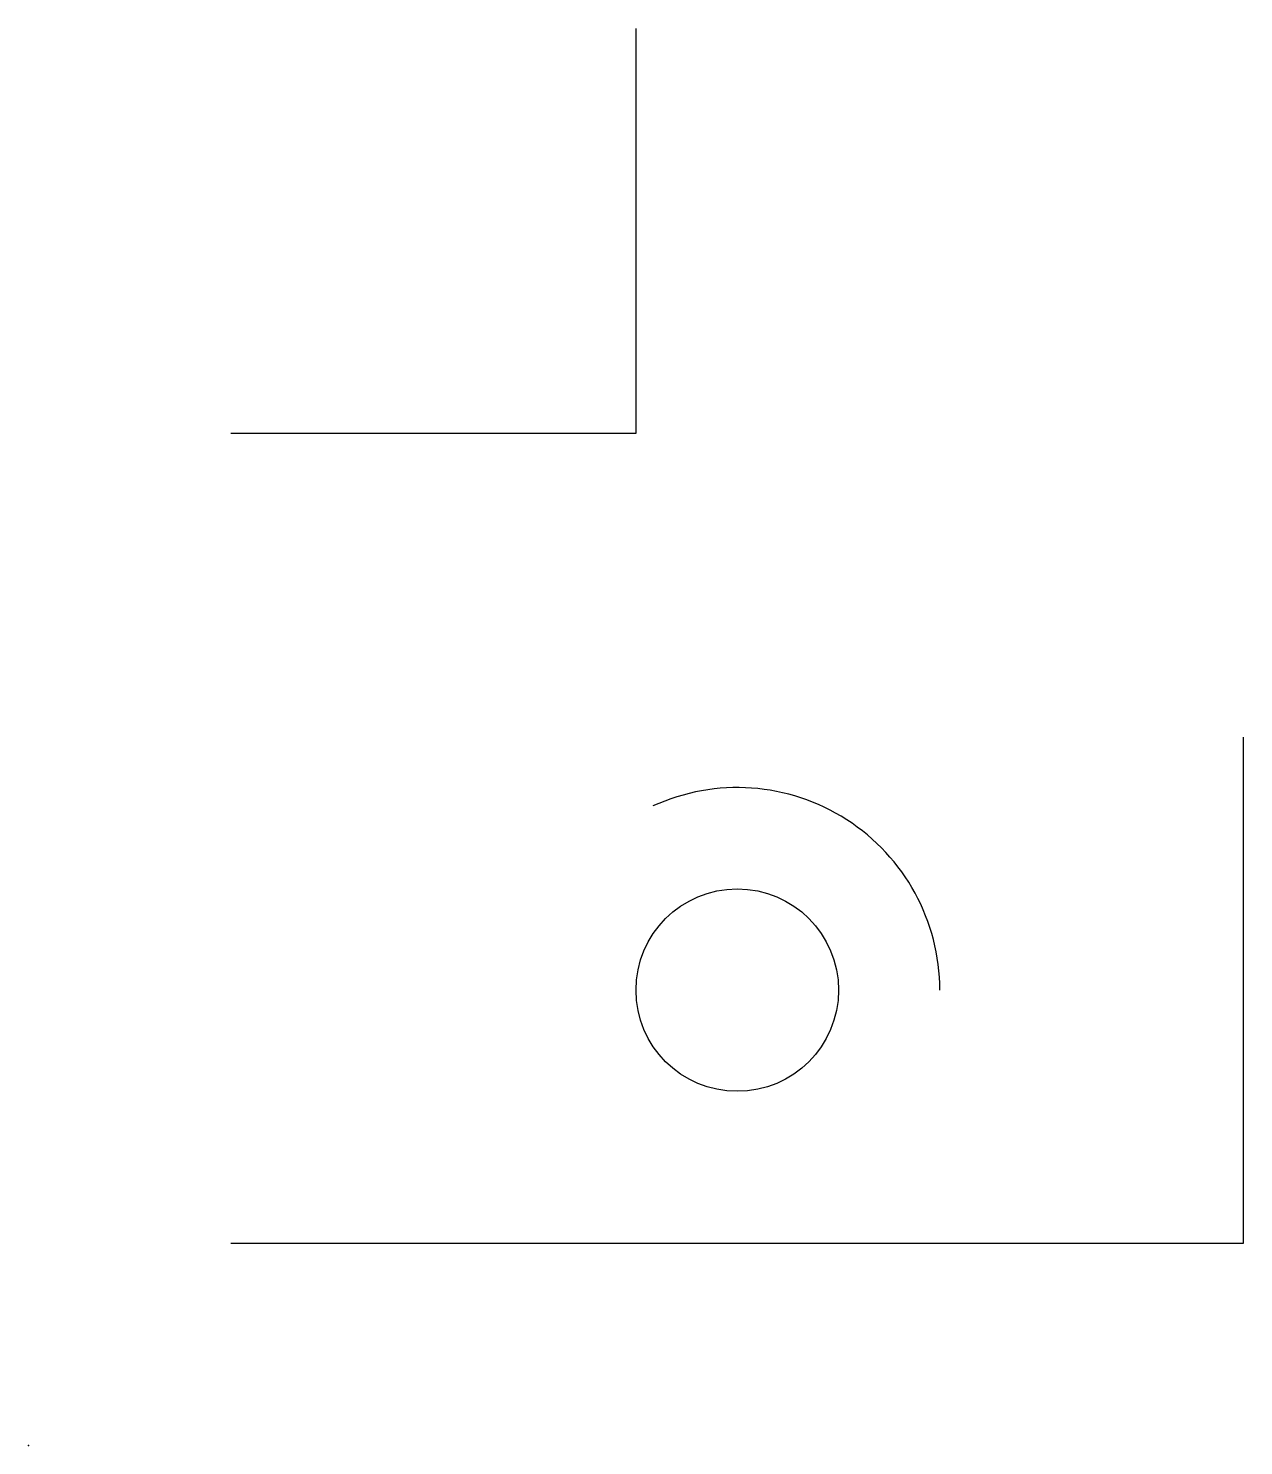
# Model space of a CAD drawing. Extents: x -20 to 100, y -20 to 120.
import ezdxf

# ---------------------------------------------------------------- set-up
doc = ezdxf.new("R2010")
doc.units = 0
doc.header["$PDSIZE"] = 1

msp = doc.modelspace()

# ---------------------------------------------------------------- linework, layer by layer
for p, q in [((100, 0), (100, 50)), ((0, 0), (100, 0))]:
    msp.add_line(p, q)
msp.add_lwpolyline([(0, 80), (40, 80), (40, 120)])
msp.add_circle((50, 25), 10)
msp.add_arc((50, 25), 20, 0, 114.5916)
msp.add_point((-20, -20))

doc.saveas('drawing.dxf')
